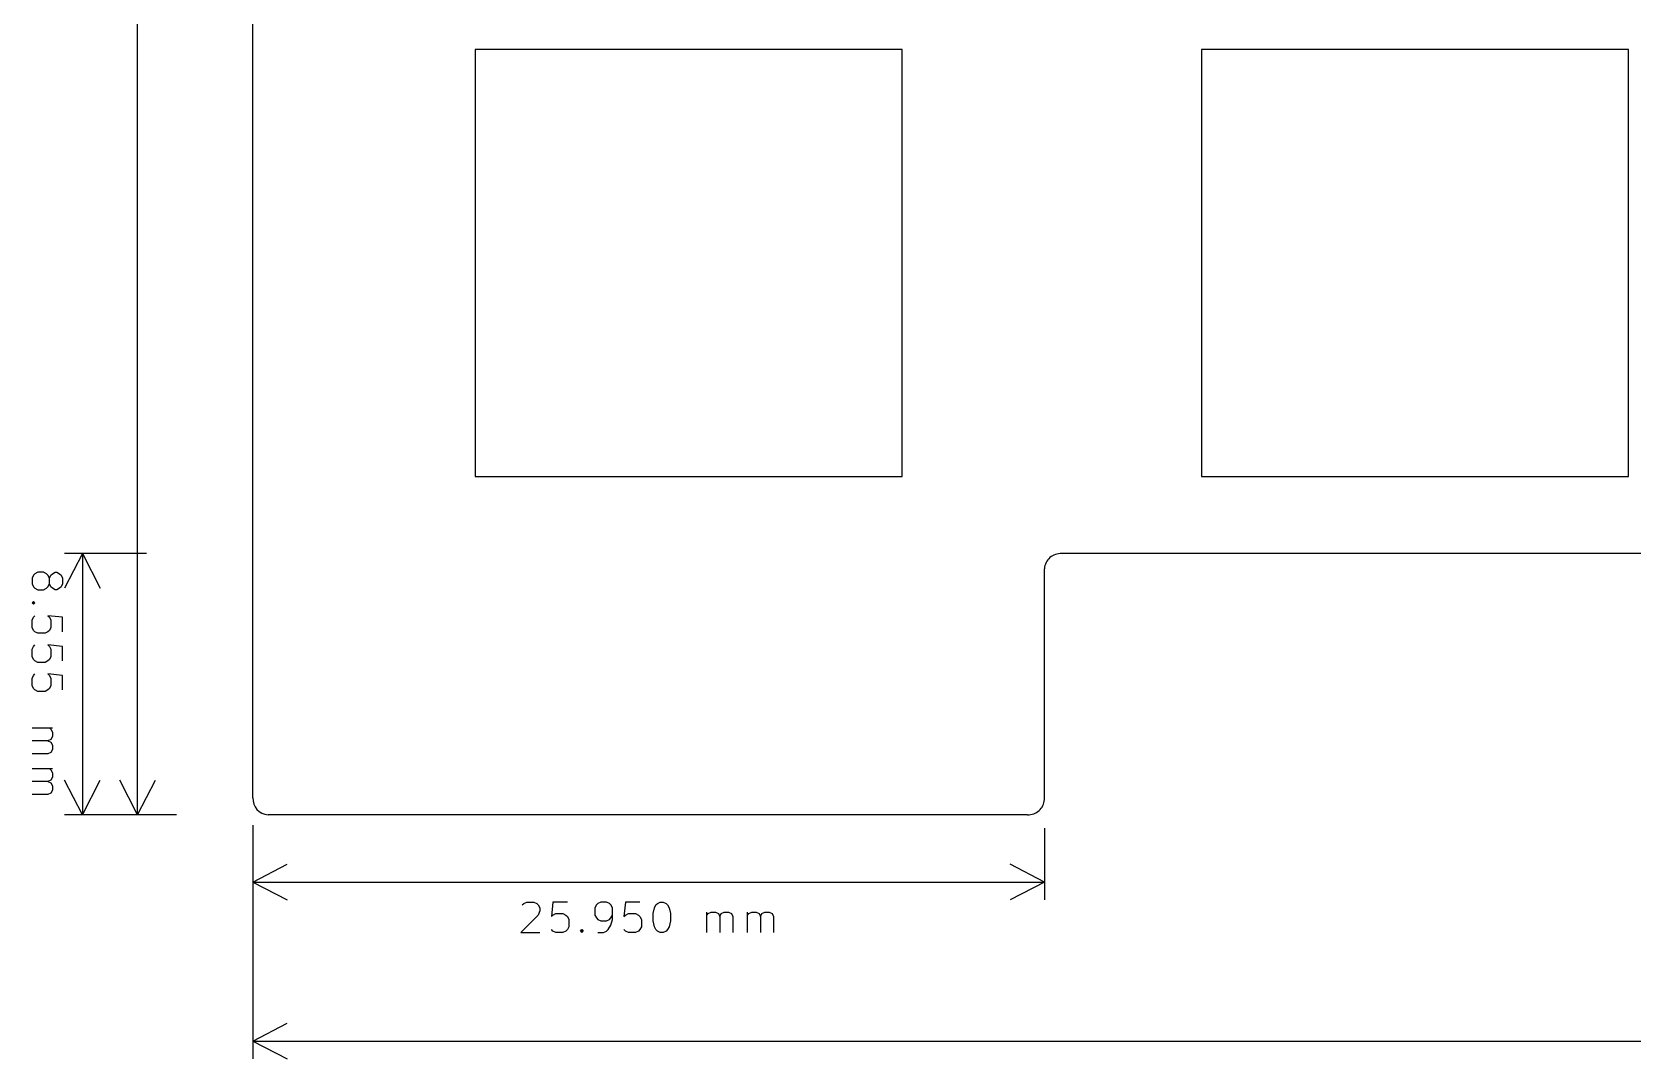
# Model space of a CAD drawing. Extents: x -39 to 106, y -122 to -6.
# Drawn here: x -39.4 to 13.1, y -121.4 to -87.7 of the extents above; entities that cross this region are included whole.
import ezdxf

# ---------------------------------------------------------------- set-up
doc = ezdxf.new("R2010")
doc.units = 0
doc.layers.add('BLACK', color=7, linetype='CONTINUOUS')

msp = doc.modelspace()

# ---------------------------------------------------------------- linework, layer by layer
at = {"layer": 'BLACK', "linetype": 'CONTINUOUS'}
for p, q in [((-35.97, -113.38), (-35.97, -9.575)), ((-32.19, -112.825), (-32.19, -85.22)), ((-10.9, -88.3), (-24.9, -88.3)), ((-24.9, -88.3), (-24.9, -102.3)), ((-10.9, -102.3), (-10.9, -88.3)), ((-1.0875, -88.3), (-1.0875, -102.3)), ((12.9125, -88.3), (-1.0875, -88.3)), ((12.9125, -102.3), (12.9125, -88.3)), ((-24.9, -102.3), (-10.9, -102.3)), ((-1.0875, -102.3), (12.9125, -102.3)), ((-35.6797, -104.825), (-38.3664, -104.825)), ((-37.78, -104.825), (-38.3664, -105.952)), ((-37.78, -104.825), (-37.78, -113.38)), ((-37.78, -104.825), (-37.1936, -105.952)), ((77.2575, -104.825), (-5.6797, -104.825)), ((-39.3371, -105.483), (-39.3848, -105.531)), ((-39.2419, -105.436), (-39.3371, -105.483)), ((-39.0514, -105.436), (-39.2419, -105.436)), ((-38.9562, -105.483), (-39.0514, -105.436)), ((-38.9086, -105.531), (-38.9562, -105.483)), ((-38.8133, -105.531), (-38.7657, -105.483)), ((-38.7657, -105.483), (-38.6705, -105.436)), ((-38.6705, -105.436), (-38.6229, -105.436)), ((-38.6229, -105.436), (-38.5276, -105.483)), ((-38.5276, -105.483), (-38.48, -105.531)), ((-6.24, -112.885), (-6.24, -105.32)), ((-39.3848, -105.531), (-39.4324, -105.626)), ((-39.4324, -105.626), (-39.4324, -105.817)), ((-39.4324, -105.817), (-39.3848, -105.912)), ((-39.3848, -105.912), (-39.3371, -105.96)), ((-39.3371, -105.96), (-39.2419, -106.007)), ((-39.2419, -106.007), (-39.0514, -106.007)), ((-39.0514, -106.007), (-38.9562, -105.96)), ((-38.9562, -105.96), (-38.9086, -105.912)), ((-38.861, -105.626), (-38.9086, -105.531)), ((-38.9086, -105.912), (-38.861, -105.817)), ((-38.861, -105.626), (-38.8133, -105.531)), ((-38.861, -105.817), (-38.861, -105.626)), ((-38.8133, -105.912), (-38.861, -105.817)), ((-38.7657, -105.96), (-38.8133, -105.912)), ((-38.6705, -106.007), (-38.7657, -105.96)), ((-38.6229, -106.007), (-38.6705, -106.007)), ((-38.5276, -105.96), (-38.6229, -106.007)), ((-38.48, -105.912), (-38.5276, -105.96)), ((-38.48, -105.531), (-38.4324, -105.626)), ((-38.4324, -105.817), (-38.48, -105.912)), ((-38.4324, -105.626), (-38.4324, -105.817)), ((-39.4324, -106.436), (-39.3848, -106.388)), ((-39.3848, -106.483), (-39.4324, -106.436)), ((-39.3371, -106.436), (-39.4324, -106.436)), ((-39.3848, -106.388), (-39.3371, -106.436)), ((-39.3371, -106.436), (-39.3848, -106.483)), ((-39.4324, -107.007), (-39.3848, -106.912)), ((-39.4324, -107.245), (-39.4324, -107.007)), ((-39.3848, -106.912), (-39.3371, -106.864)), ((-38.4324, -106.912), (-38.9086, -106.864)), ((-38.9086, -106.864), (-38.861, -106.912)), ((-38.861, -106.912), (-38.8133, -107.007)), ((-38.8133, -107.007), (-38.8133, -107.245)), ((-38.4324, -107.388), (-38.4324, -106.912)), ((-39.3848, -107.341), (-39.4324, -107.245)), ((-39.3371, -107.388), (-39.3848, -107.341)), ((-39.2419, -107.436), (-39.3371, -107.388)), ((-39.0038, -107.436), (-39.2419, -107.436)), ((-38.9086, -107.388), (-39.0038, -107.436)), ((-38.861, -107.341), (-38.9086, -107.388)), ((-38.8133, -107.245), (-38.861, -107.341)), ((-39.4324, -107.96), (-39.3848, -107.864)), ((-39.4324, -108.198), (-39.4324, -107.96)), ((-39.3848, -107.864), (-39.3371, -107.817)), ((-38.4324, -107.864), (-38.9086, -107.817)), ((-38.9086, -107.817), (-38.861, -107.864)), ((-38.861, -107.864), (-38.8133, -107.96)), ((-38.8133, -107.96), (-38.8133, -108.198)), ((-38.4324, -108.341), (-38.4324, -107.864)), ((-39.3848, -108.293), (-39.4324, -108.198)), ((-39.3371, -108.341), (-39.3848, -108.293)), ((-39.2419, -108.388), (-39.3371, -108.341)), ((-39.0038, -108.388), (-39.2419, -108.388)), ((-38.9086, -108.341), (-39.0038, -108.388)), ((-38.861, -108.293), (-38.9086, -108.341)), ((-38.8133, -108.198), (-38.861, -108.293)), ((-39.4324, -108.912), (-39.3848, -108.817)), ((-39.4324, -109.15), (-39.4324, -108.912)), ((-39.3848, -109.245), (-39.4324, -109.15)), ((-39.3848, -108.817), (-39.3371, -108.769)), ((-38.4324, -108.817), (-38.9086, -108.769)), ((-38.9086, -108.769), (-38.861, -108.817)), ((-38.861, -108.817), (-38.8133, -108.912)), ((-38.8133, -109.15), (-38.861, -109.245)), ((-38.8133, -108.912), (-38.8133, -109.15)), ((-38.4324, -109.293), (-38.4324, -108.817)), ((-39.3371, -109.293), (-39.3848, -109.245)), ((-39.2419, -109.341), (-39.3371, -109.293)), ((-39.0038, -109.341), (-39.2419, -109.341)), ((-38.9086, -109.293), (-39.0038, -109.341)), ((-38.861, -109.245), (-38.9086, -109.293)), ((-39.4324, -110.531), (-38.7657, -110.531)), ((-38.861, -110.531), (-38.8133, -110.579)), ((-38.8133, -110.579), (-38.7657, -110.674)), ((-38.7657, -110.674), (-38.7657, -110.817)), ((-38.9086, -110.96), (-39.4324, -110.96)), ((-38.8133, -110.912), (-38.9086, -110.96)), ((-38.9086, -110.96), (-38.8133, -111.007)), ((-38.7657, -110.817), (-38.8133, -110.912)), ((-38.8133, -111.007), (-38.7657, -111.102)), ((-38.7657, -111.245), (-38.8133, -111.341)), ((-38.7657, -111.102), (-38.7657, -111.245)), ((-38.9086, -111.388), (-39.4324, -111.388)), ((-38.8133, -111.341), (-38.9086, -111.388)), ((-39.4324, -111.864), (-38.7657, -111.864)), ((-38.9086, -112.293), (-39.4324, -112.293)), ((-38.8133, -112.245), (-38.9086, -112.293)), ((-38.9086, -112.293), (-38.8133, -112.341)), ((-38.861, -111.864), (-38.8133, -111.912)), ((-38.8133, -111.912), (-38.7657, -112.007)), ((-38.7657, -112.15), (-38.8133, -112.245)), ((-38.7657, -112.007), (-38.7657, -112.15)), ((-37.78, -113.38), (-38.3664, -112.253)), ((-37.78, -113.38), (-37.1936, -112.253)), ((-35.97, -113.38), (-36.5564, -112.253)), ((-35.97, -113.38), (-35.3836, -112.253)), ((-38.9086, -112.722), (-39.4324, -112.722)), ((-38.8133, -112.674), (-38.9086, -112.722)), ((-38.8133, -112.341), (-38.7657, -112.436)), ((-38.7657, -112.579), (-38.8133, -112.674)), ((-38.7657, -112.436), (-38.7657, -112.579)), ((-35.6797, -113.38), (-38.3664, -113.38)), ((-34.695, -113.38), (-36.5564, -113.38)), ((-32.19, -113.725), (-32.19, -121.386)), ((-32.19, -113.825), (-32.19, -116.176)), ((-6.795, -113.38), (-31.695, -113.38)), ((-6.24, -113.825), (-6.24, -116.176)), ((-32.19, -115.59), (-31.0635, -115.004)), ((-6.24, -115.59), (-7.3665, -115.004)), ((-32.19, -115.59), (-6.24, -115.59)), ((-32.19, -115.59), (-31.0635, -116.176)), ((-6.24, -115.59), (-7.3665, -116.176)), ((-23.3579, -116.338), (-23.3102, -116.29)), ((-23.3102, -116.29), (-23.215, -116.242)), ((-23.215, -116.242), (-22.9769, -116.242)), ((-22.9769, -116.242), (-22.8817, -116.29)), ((-22.8817, -116.29), (-22.834, -116.338)), ((-22.834, -116.338), (-22.7864, -116.433)), ((-22.7864, -116.433), (-22.7864, -116.528)), ((-22.3579, -116.242), (-22.4055, -116.719)), ((-21.8817, -116.242), (-22.3579, -116.242)), ((-20.9293, -116.338), (-20.9769, -116.433)), ((-20.9769, -116.433), (-20.9769, -116.671)), ((-20.8817, -116.29), (-20.9293, -116.338)), ((-20.7864, -116.242), (-20.8817, -116.29)), ((-20.596, -116.242), (-20.7864, -116.242)), ((-20.5007, -116.29), (-20.596, -116.242)), ((-20.4531, -116.338), (-20.5007, -116.29)), ((-20.4055, -116.433), (-20.4531, -116.338)), ((-20.4055, -116.814), (-20.4055, -116.433)), ((-19.9769, -116.242), (-20.0245, -116.719)), ((-19.5007, -116.242), (-19.9769, -116.242)), ((-19.0721, -116.623), (-19.0245, -116.433)), ((-19.0245, -116.433), (-18.9769, -116.338)), ((-18.9769, -116.338), (-18.9293, -116.29)), ((-18.9293, -116.29), (-18.834, -116.242)), ((-18.834, -116.242), (-18.7388, -116.242)), ((-18.7388, -116.242), (-18.6436, -116.29)), ((-18.6436, -116.29), (-18.596, -116.338)), ((-18.596, -116.338), (-18.5483, -116.433)), ((-18.5483, -116.433), (-18.5007, -116.623)), ((-22.834, -116.671), (-23.4055, -117.242)), ((-22.7864, -116.528), (-22.834, -116.671)), ((-22.4055, -116.719), (-22.3579, -116.671)), ((-22.3579, -116.671), (-22.2626, -116.623)), ((-22.2626, -116.623), (-22.0245, -116.623)), ((-22.0245, -116.623), (-21.9293, -116.671)), ((-21.9293, -116.671), (-21.8817, -116.719)), ((-21.8817, -116.719), (-21.834, -116.814)), ((-21.834, -116.814), (-21.834, -117.052)), ((-20.9769, -116.671), (-20.9293, -116.766)), ((-20.9293, -116.766), (-20.8817, -116.814)), ((-20.8817, -116.814), (-20.7864, -116.861)), ((-20.7864, -116.861), (-20.596, -116.861)), ((-20.596, -116.861), (-20.5007, -116.814)), ((-20.5483, -117.147), (-20.4531, -117.004)), ((-20.5007, -116.814), (-20.4531, -116.766)), ((-20.4531, -116.766), (-20.4055, -116.671)), ((-20.4531, -117.004), (-20.4055, -116.814)), ((-20.0245, -116.719), (-19.9769, -116.671)), ((-19.9769, -116.671), (-19.8817, -116.623)), ((-19.8817, -116.623), (-19.6436, -116.623)), ((-19.6436, -116.623), (-19.5483, -116.671)), ((-19.5483, -116.671), (-19.5007, -116.719)), ((-19.5007, -116.719), (-19.4531, -116.814)), ((-19.4531, -116.814), (-19.4531, -117.052)), ((-19.0721, -116.861), (-19.0721, -116.623)), ((-19.0245, -117.052), (-19.0721, -116.861)), ((-18.5007, -116.861), (-18.5483, -117.052)), ((-18.5007, -116.623), (-18.5007, -116.861)), ((-17.3102, -117.242), (-17.3102, -116.576)), ((-17.3102, -116.671), (-17.2626, -116.623)), ((-17.2626, -116.623), (-17.1674, -116.576)), ((-17.1674, -116.576), (-17.0245, -116.576)), ((-17.0245, -116.576), (-16.9293, -116.623)), ((-16.9293, -116.623), (-16.8817, -116.719)), ((-16.8817, -116.719), (-16.834, -116.623)), ((-16.8817, -116.719), (-16.8817, -117.242)), ((-16.834, -116.623), (-16.7388, -116.576)), ((-16.7388, -116.576), (-16.596, -116.576)), ((-16.596, -116.576), (-16.5007, -116.623)), ((-16.5007, -116.623), (-16.4531, -116.719)), ((-16.4531, -116.719), (-16.4531, -117.242)), ((-15.9769, -117.242), (-15.9769, -116.576)), ((-15.9769, -116.671), (-15.9293, -116.623)), ((-15.9293, -116.623), (-15.834, -116.576)), ((-15.834, -116.576), (-15.6912, -116.576)), ((-15.6912, -116.576), (-15.596, -116.623)), ((-15.596, -116.623), (-15.5483, -116.719)), ((-15.5483, -116.719), (-15.5007, -116.623)), ((-15.5483, -116.719), (-15.5483, -117.242)), ((-15.5007, -116.623), (-15.4055, -116.576)), ((-15.4055, -116.576), (-15.2626, -116.576)), ((-15.2626, -116.576), (-15.1674, -116.623)), ((-15.1674, -116.623), (-15.1198, -116.719)), ((-15.1198, -116.719), (-15.1198, -117.242)), ((-23.4055, -117.242), (-22.7864, -117.242)), ((-22.3579, -117.195), (-22.4055, -117.147)), ((-22.2626, -117.242), (-22.3579, -117.195)), ((-22.0245, -117.242), (-22.2626, -117.242)), ((-21.9293, -117.195), (-22.0245, -117.242)), ((-21.8817, -117.147), (-21.9293, -117.195)), ((-21.834, -117.052), (-21.8817, -117.147)), ((-21.4531, -117.195), (-21.4055, -117.147)), ((-21.4055, -117.242), (-21.4531, -117.195)), ((-21.4055, -117.147), (-21.3579, -117.195)), ((-21.4055, -117.147), (-21.4055, -117.242)), ((-21.3579, -117.195), (-21.4055, -117.242)), ((-20.8817, -117.242), (-20.6912, -117.242)), ((-20.6912, -117.242), (-20.596, -117.195)), ((-20.596, -117.195), (-20.5483, -117.147)), ((-19.9769, -117.195), (-20.0245, -117.147)), ((-19.8817, -117.242), (-19.9769, -117.195)), ((-19.6436, -117.242), (-19.8817, -117.242)), ((-19.5483, -117.195), (-19.6436, -117.242)), ((-19.5007, -117.147), (-19.5483, -117.195)), ((-19.4531, -117.052), (-19.5007, -117.147)), ((-18.9769, -117.147), (-19.0245, -117.052)), ((-18.9293, -117.195), (-18.9769, -117.147)), ((-18.834, -117.242), (-18.9293, -117.195)), ((-18.7388, -117.242), (-18.834, -117.242)), ((-18.6436, -117.195), (-18.7388, -117.242)), ((-18.596, -117.147), (-18.6436, -117.195)), ((-18.5483, -117.052), (-18.596, -117.147)), ((-32.19, -120.8), (-31.0635, -120.214)), ((-32.19, -120.8), (105.97, -120.8)), ((-32.19, -120.8), (-31.0635, -121.386))]:
    msp.add_line(p, q, dxfattribs=at)
at = {"layer": 'BLACK'}
for centre, radius, start, end in [((-5.71, -105.355), 0.53115, 86.2218, 176.222), ((-31.665, -112.855), 0.52586, -183.27, -93.2705), ((-6.765, -112.855), 0.52586, -93.2705, -3.27049)]:
    msp.add_arc(centre, radius, start, end, dxfattribs=at)

doc.saveas('drawing.dxf')
